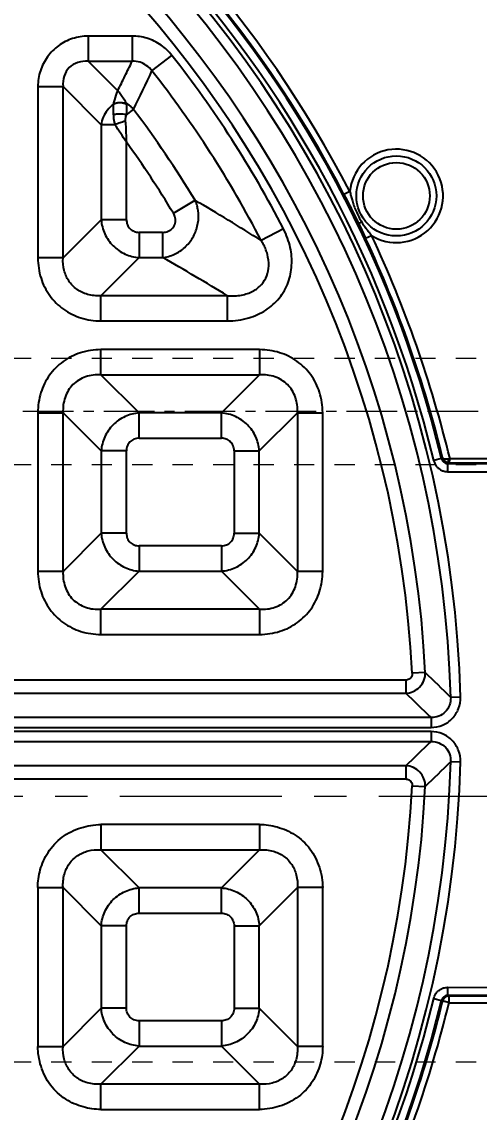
# Model space of a CAD drawing. Header units: millimetres. Extents: x 3267 to 5677, y -4731 to 2600.
# Drawn here: x 4658.4 to 4692.9, y -814.8 to -732.7 of the extents above; entities that cross this region are included whole.
import ezdxf

# ---------------------------------------------------------------- set-up
doc = ezdxf.new("R2010")
doc.units = ezdxf.units.MM
doc.header["$LTSCALE"] = 16.335
doc.header["$PDMODE"] = 3
doc.header["$PDSIZE"] = 0.3125
doc.linetypes.add('CENTER', pattern=[0.6, 0.375, -0.075, 0.075, -0.075])
doc.linetypes.add('HIDDEN', pattern=[0.2, 0.1, -0.1])
doc.layers.get('0').update_dxf_attribs({"linetype": 'CONTINUOUS'})
doc.layers.get('Defpoints').update_dxf_attribs({"linetype": 'CONTINUOUS'})
doc.layers.add('center', color=1, linetype='CENTER', lineweight=9)
doc.layers.add('cool', color=153, linetype='HIDDEN', lineweight=9)
doc.styles.get("Standard").update_dxf_attribs({"font": 'txt', "width": 0.8})
doc.dimstyles.get("Standard").update_dxf_attribs({"dimtxt": 0.15625, "dimasz": 0.1875, "dimexe": 0.125, "dimexo": 0.0625, "dimtad": 0, "dimtih": 1, "dimtoh": 1, "dimdsep": 46, "dimtxsty": 'Standard', "dimcen": 0.09, "dimadec": 0, "dimazin": 0, "dimtp": 0.01, "dimtm": 0.01, "dimtfac": 1, "dimtofl": 0, "dimtmove": 0, "dimatfit": 3, "dimfxl": 0, "dimtolj": 1, "dimarcsym": 0})

# ---------------------------------------------------------------- blocks, each defined once
blk = doc.blocks.new('*D142')
at = {"color": 4, "lineweight": -2}
blk.add_line((4755.002, -791.002), (4780.713, -791.002), dxfattribs=at)
at = {"layer": 'Defpoints', "color": 0}
for p in [(4611.243, -791.002), (4755.002, -791.002), (4780.713, -791.002)]:
    blk.add_point(p, dxfattribs=at)
at = {"color": 6, "insert": (4785.713, -791.002), "char_height": 5, "attachment_point": 5}
blk.add_mtext('\\A1;0.00', dxfattribs=at)
blk = doc.blocks.new('*D143')
at = {"color": 4, "lineweight": -2}
blk.add_line((4762.433, -762.001), (4780.713, -762.001), dxfattribs=at)
at = {"layer": 'Defpoints', "color": 0}
for p in [(4762.433, -762.001), (4780.713, -762.001), (4611.243, -791.002)]:
    blk.add_point(p, dxfattribs=at)
at = {"color": 6, "insert": (4788.046, -762.001), "char_height": 5, "attachment_point": 5}
blk.add_mtext('\\A1;29.00', dxfattribs=at)
blk = doc.blocks.new('*D168')
at = {"color": 4, "lineweight": -2}
blk.add_line((4719.639, -743.002), (4780.713, -743.002), dxfattribs=at)
at = {"layer": 'Defpoints', "color": 0}
for p in [(4719.639, -743.002), (4780.713, -743.002), (4611.243, -791.002)]:
    blk.add_point(p, dxfattribs=at)
at = {"color": 6, "insert": (4788.046, -743.002), "char_height": 5, "attachment_point": 5}
blk.add_mtext('\\A1;48.00', dxfattribs=at)
blk = doc.blocks.new('*D169')
at = {"color": 4, "lineweight": -2}
blk.add_line((4697.639, -709.002), (4780.713, -709.002), dxfattribs=at)
at = {"layer": 'Defpoints', "color": 0}
for p in [(4697.639, -709.002), (4780.713, -709.002), (4611.243, -791.002)]:
    blk.add_point(p, dxfattribs=at)
at = {"color": 6, "insert": (4788.046, -709.002), "char_height": 5, "attachment_point": 5}
blk.add_mtext('\\A1;82.00', dxfattribs=at)
blk = doc.blocks.new('*D170')
at = {"color": 4, "lineweight": -2}
blk.add_line((4721.21, -694.001), (4780.713, -694.001), dxfattribs=at)
at = {"layer": 'Defpoints', "color": 0}
for p in [(4721.21, -694.001), (4780.713, -694.001), (4611.243, -791.002)]:
    blk.add_point(p, dxfattribs=at)
at = {"color": 6, "insert": (4788.046, -694.001), "char_height": 5, "attachment_point": 5}
blk.add_mtext('\\A1;97.00', dxfattribs=at)
blk = doc.blocks.new('*D171')
at = {"color": 4, "lineweight": -2}
blk.add_line((4658.639, -680.002), (4780.713, -680.002), dxfattribs=at)
at = {"layer": 'Defpoints', "color": 0}
for p in [(4658.639, -680.002), (4780.713, -680.002), (4611.243, -791.002)]:
    blk.add_point(p, dxfattribs=at)
at = {"color": 6, "insert": (4788.046, -680.002), "char_height": 5, "attachment_point": 5}
blk.add_mtext('\\A1;111.00', dxfattribs=at)
blk = doc.blocks.new('*D172')
at = {"color": 4, "lineweight": -2}
blk.add_line((4615.643, -674.002), (4780.713, -674.002), dxfattribs=at)
at = {"layer": 'Defpoints', "color": 0}
for p in [(4615.643, -674.002), (4780.713, -674.002), (4611.243, -791.002)]:
    blk.add_point(p, dxfattribs=at)
at = {"color": 6, "insert": (4788.713, -674.002), "char_height": 5, "attachment_point": 5}
blk.add_mtext('\\A1;117.00', dxfattribs=at)
blk = doc.blocks.new('*D173')
at = {"color": 4, "lineweight": -2}
for p, q in [((4760.713, -673.002), (4770.713, -667.041)), ((4770.713, -667.041), (4780.713, -667.041)), ((4742.618, -673.002), (4760.713, -673.002))]:
    blk.add_line(p, q, dxfattribs=at)
at = {"layer": 'Defpoints', "color": 0}
for p in [(4780.713, -667.041), (4742.618, -673.002), (4611.243, -791.002)]:
    blk.add_point(p, dxfattribs=at)
at = {"color": 6, "insert": (4788.713, -667.041), "char_height": 5, "attachment_point": 5}
blk.add_mtext('\\A1;118.00', dxfattribs=at)
blk = doc.blocks.new('*D174')
at = {"color": 4, "lineweight": -2}
blk.add_line((4745.254, -815.002), (4780.713, -815.002), dxfattribs=at)
at = {"layer": 'Defpoints', "color": 0}
for p in [(4611.243, -791.002), (4745.254, -815.002), (4780.713, -815.002)]:
    blk.add_point(p, dxfattribs=at)
at = {"color": 6, "insert": (4788.046, -815.002), "char_height": 5, "attachment_point": 5}
blk.add_mtext('\\A1;24.00', dxfattribs=at)
blk = doc.blocks.new('*D175')
at = {"color": 4, "lineweight": -2}
for p, q in [((4760.713, -859.001), (4770.713, -847.002)), ((4770.713, -847.002), (4780.713, -847.002)), ((4702.639, -859.001), (4760.713, -859.001))]:
    blk.add_line(p, q, dxfattribs=at)
at = {"layer": 'Defpoints', "color": 0}
for p in [(4611.243, -791.002), (4780.713, -847.002), (4702.639, -859.001)]:
    blk.add_point(p, dxfattribs=at)
at = {"color": 6, "insert": (4788.046, -847.002), "char_height": 5, "attachment_point": 5}
blk.add_mtext('\\A1;68.00', dxfattribs=at)
blk = doc.blocks.new('*D176')
at = {"color": 4, "lineweight": -2}
blk.add_line((4737.751, -873.002), (4780.713, -873.002), dxfattribs=at)
at = {"layer": 'Defpoints', "color": 0}
for p in [(4611.243, -791.002), (4737.751, -873.002), (4780.713, -873.002)]:
    blk.add_point(p, dxfattribs=at)
at = {"color": 6, "insert": (4788.046, -873.002), "char_height": 5, "attachment_point": 5}
blk.add_mtext('\\A1;82.00', dxfattribs=at)
blk = doc.blocks.new('*D177')
at = {"color": 4, "lineweight": -2}
blk.add_line((4647.643, -899.002), (4780.713, -899.002), dxfattribs=at)
at = {"layer": 'Defpoints', "color": 0}
for p in [(4611.243, -791.002), (4647.643, -899.002), (4780.713, -899.002)]:
    blk.add_point(p, dxfattribs=at)
at = {"color": 6, "insert": (4789.046, -899.002), "char_height": 5, "attachment_point": 5}
blk.add_mtext('\\A1;108.00', dxfattribs=at)
blk = doc.blocks.new('*D178')
at = {"color": 4, "lineweight": -2}
blk.add_line((4748.543, -909.002), (4780.713, -909.002), dxfattribs=at)
at = {"layer": 'Defpoints', "color": 0}
for p in [(4611.243, -791.002), (4748.543, -909.002), (4780.713, -909.002)]:
    blk.add_point(p, dxfattribs=at)
at = {"color": 6, "insert": (4788.713, -909.002), "char_height": 5, "attachment_point": 5}
blk.add_mtext('\\A1;118.00', dxfattribs=at)
blk = doc.blocks.new('*D179')
at = {"color": 4, "lineweight": -2}
for p, q in [((4693.239, -634.173), (4693.239, -624.173)), ((4694.239, -644.173), (4693.239, -634.173)), ((4694.239, -704.601), (4694.239, -644.173))]:
    blk.add_line(p, q, dxfattribs=at)
at = {"layer": 'Defpoints', "color": 0}
for p in [(4693.239, -624.173), (4694.239, -704.601), (4611.243, -791.002)]:
    blk.add_point(p, dxfattribs=at)
at = {"color": 6, "insert": (4693.239, -616.84), "char_height": 5, "attachment_point": 5, "rotation": 90}
blk.add_mtext('\\A1;83.00', dxfattribs=at)
blk = doc.blocks.new('*D180')
at = {"color": 4, "lineweight": -2}
for p, q in [((4715.239, -634.173), (4715.239, -624.173)), ((4719.239, -644.173), (4715.239, -634.173)), ((4719.239, -738.601), (4719.239, -644.173))]:
    blk.add_line(p, q, dxfattribs=at)
at = {"layer": 'Defpoints', "color": 0}
for p in [(4715.239, -624.173), (4719.239, -738.601), (4611.243, -791.002)]:
    blk.add_point(p, dxfattribs=at)
at = {"color": 6, "insert": (4715.239, -615.84), "char_height": 5, "attachment_point": 5, "rotation": 90}
blk.add_mtext('\\A1;108.00', dxfattribs=at)
blk = doc.blocks.new('*D181')
at = {"color": 4, "lineweight": -2}
blk.add_line((4739.743, -664.202), (4739.743, -624.173), dxfattribs=at)
at = {"layer": 'Defpoints', "color": 0}
for p in [(4739.743, -624.173), (4739.743, -664.202), (4611.243, -791.002)]:
    blk.add_point(p, dxfattribs=at)
at = {"color": 6, "insert": (4739.743, -615.173), "char_height": 5, "attachment_point": 5, "rotation": 90}
blk.add_mtext('\\A1;128.50', dxfattribs=at)
blk = doc.blocks.new('*D183')
at = {"color": 4, "lineweight": -2}
for p, q in [((4698.239, -863.401), (4698.239, -935.466)), ((4698.239, -935.466), (4706.239, -945.466)), ((4706.239, -945.466), (4706.239, -955.466))]:
    blk.add_line(p, q, dxfattribs=at)
at = {"layer": 'Defpoints', "color": 0}
for p in [(4611.243, -791.002), (4698.239, -863.401), (4706.239, -955.466)]:
    blk.add_point(p, dxfattribs=at)
at = {"color": 6, "insert": (4706.239, -962.799), "char_height": 5, "attachment_point": 5, "rotation": 90}
blk.add_mtext('\\A1;87.00', dxfattribs=at)
blk = doc.blocks.new('*D184')
at = {"color": 4, "lineweight": -2}
blk.add_line((4739.743, -917.802), (4739.743, -955.466), dxfattribs=at)
at = {"layer": 'Defpoints', "color": 0}
for p in [(4611.243, -791.002), (4739.743, -917.802), (4739.743, -955.466)]:
    blk.add_point(p, dxfattribs=at)
at = {"color": 6, "insert": (4739.743, -964.466), "char_height": 5, "attachment_point": 5, "rotation": 90}
blk.add_mtext('\\A1;128.50', dxfattribs=at)
blk = doc.blocks.new('*D186')
at = {"color": 4, "lineweight": -2}
for p, q in [((4760.382, -785.971), (4770.382, -781.558)), ((4770.382, -781.558), (4780.382, -781.558)), ((4729.143, -785.971), (4760.382, -785.971))]:
    blk.add_line(p, q, dxfattribs=at)
at = {"layer": 'Defpoints', "color": 0}
for p in [(4780.382, -781.558), (4729.143, -785.971), (4611.243, -791.001)]:
    blk.add_point(p, dxfattribs=at)
at = {"color": 6, "insert": (4786.048, -781.558), "char_height": 5, "attachment_point": 5}
blk.add_mtext('\\A1;5.03', dxfattribs=at)
blk = doc.blocks.new('*D187')
at = {"color": 4, "lineweight": -2}
blk.add_line((4724.743, -781.571), (4724.743, -624.743), dxfattribs=at)
at = {"layer": 'Defpoints', "color": 0}
for p in [(4724.743, -624.743), (4724.743, -781.571), (4611.243, -791.001)]:
    blk.add_point(p, dxfattribs=at)
at = {"color": 6, "insert": (4724.743, -616.409), "char_height": 5, "attachment_point": 5, "rotation": 90}
blk.add_mtext('\\A1;113.50', dxfattribs=at)

msp = doc.modelspace()

# ---------------------------------------------------------------- linework, layer by layer
at = {"color": 6, "linetype": 'Continuous'}
for p, q in [((4663.434, -733.734), (4663.434, -735.635)), ((4666.74, -733.734), (4663.434, -733.734)), ((4666.74, -733.734), (4666.74, -735.635)), ((4663.434, -735.635), (4666.74, -735.635)), ((4663.434, -735.635), (4665.653, -737.854)), ((4668.233, -736.359), (4669.726, -735.184)), ((4659.633, -737.535), (4659.633, -750.443)), ((4659.633, -737.535), (4661.533, -737.535)), ((4661.533, -750.443), (4661.533, -737.535)), ((4664.406, -740.408), (4661.533, -737.535)), ((4665.329, -739.667), (4665.329, -738.879)), ((4666.307, -738.879), (4666.307, -739.667)), ((4666.307, -739.667), (4666.844, -739.26)), ((4664.406, -740.408), (4664.406, -747.57)), ((4665.439, -740.408), (4664.406, -740.408)), ((4666.307, -747.57), (4666.307, -741.727)), ((4683.142, -745.435), (4682.697, -745.667)), ((4669.848, -747.08), (4671.476, -746.1)), ((4661.533, -750.443), (4664.406, -747.57)), ((4666.307, -747.57), (4664.406, -747.57)), ((4678.149, -748.26), (4676.46, -749.133)), ((4667.257, -748.52), (4667.257, -750.421)), ((4669.033, -748.52), (4667.257, -748.52)), ((4669.033, -748.52), (4669.033, -750.421)), ((4684.327, -748.968), (4684.782, -748.755)), ((4661.533, -750.443), (4659.633, -750.443)), ((4667.257, -750.421), (4664.384, -753.294)), ((4667.257, -750.421), (4669.033, -750.421)), ((4664.384, -755.194), (4664.384, -753.294)), ((4673.928, -753.294), (4664.384, -753.294)), ((4673.928, -755.194), (4673.928, -753.294)), ((4664.384, -755.194), (4673.928, -755.194)), ((4664.384, -759.252), (4664.384, -757.352)), ((4676.341, -757.352), (4664.384, -757.352)), ((4676.341, -757.352), (4676.341, -759.252)), ((4664.384, -759.252), (4676.341, -759.252)), ((4664.384, -759.252), (4667.257, -762.125)), ((4673.468, -762.125), (4676.341, -759.252)), ((4659.633, -762.103), (4659.633, -774.061)), ((4659.633, -762.103), (4661.533, -762.103)), ((4661.533, -774.061), (4661.533, -762.103)), ((4664.406, -764.976), (4661.533, -762.103)), ((4673.468, -762.125), (4667.257, -762.125)), ((4667.257, -764.026), (4667.257, -762.125)), ((4673.468, -764.026), (4673.468, -762.125)), ((4679.192, -762.103), (4676.319, -764.976)), ((4679.192, -762.103), (4681.093, -762.103)), ((4679.192, -762.103), (4679.192, -774.061)), ((4681.093, -774.061), (4681.093, -762.103)), ((4667.257, -764.026), (4673.468, -764.026)), ((4666.307, -764.976), (4664.406, -764.976)), ((4664.406, -764.976), (4664.406, -771.188)), ((4666.307, -771.188), (4666.307, -764.976)), ((4674.419, -764.976), (4676.319, -764.976)), ((4674.419, -764.976), (4674.419, -771.188)), ((4676.319, -771.188), (4676.319, -764.976)), ((4690.042, -765.565), (4690.123, -765.503)), ((4690.042, -765.565), (4689.457, -765.705)), ((4695.558, -765.949), (4690.531, -765.949)), ((4690.531, -766.551), (4690.531, -765.949)), ((4690.685, -765.589), (4690.568, -765.602)), ((4690.616, -765.881), (4710.869, -765.881)), ((4710.784, -765.589), (4690.685, -765.589)), ((4690.531, -766.551), (4695.086, -766.551)), ((4661.533, -774.061), (4664.406, -771.188)), ((4666.307, -771.188), (4664.406, -771.188)), ((4674.419, -771.188), (4676.319, -771.188)), ((4676.319, -771.188), (4679.192, -774.061)), ((4673.468, -772.138), (4667.257, -772.138)), ((4667.257, -772.138), (4667.257, -774.038)), ((4673.468, -772.138), (4673.468, -774.038)), ((4661.533, -774.061), (4659.633, -774.061)), ((4667.257, -774.038), (4664.384, -776.911)), ((4667.257, -774.038), (4673.468, -774.038)), ((4676.341, -776.911), (4673.468, -774.038)), ((4681.093, -774.061), (4679.192, -774.061)), ((4676.341, -776.911), (4664.384, -776.911)), ((4664.384, -778.812), (4664.384, -776.911)), ((4676.341, -776.911), (4676.341, -778.812)), ((4664.384, -778.812), (4676.341, -778.812)), ((4688.825, -781.684), (4687.836, -781.735)), ((4687.35, -782.247), (4611.931, -782.247)), ((4687.35, -782.247), (4687.35, -783.237)), ((4611.931, -783.235), (4685.861, -783.236)), ((4685.861, -783.236), (4687.35, -783.237)), ((4691.475, -783.532), (4690.736, -783.553)), ((4689.259, -785.072), (4610.097, -785.072)), ((4689.259, -785.072), (4689.259, -785.812)), ((4610.097, -785.814), (4689.259, -785.812)), ((4689.259, -786.129), (4610.096, -786.128)), ((4610.096, -786.87), (4689.259, -786.869)), ((4689.259, -786.129), (4689.259, -786.869)), ((4690.736, -788.388), (4691.475, -788.409)), ((4685.861, -788.705), (4611.931, -788.706)), ((4687.35, -788.705), (4685.861, -788.705)), ((4687.35, -788.705), (4687.35, -789.694)), ((4611.931, -789.694), (4687.35, -789.694)), ((4687.836, -790.207), (4688.825, -790.257)), ((4676.341, -793.13), (4664.384, -793.13)), ((4664.384, -793.13), (4664.384, -795.03)), ((4676.341, -793.13), (4676.341, -795.03)), ((4664.384, -795.03), (4676.341, -795.03)), ((4664.384, -795.03), (4667.257, -797.903)), ((4673.468, -797.903), (4676.341, -795.03)), ((4659.633, -797.881), (4661.533, -797.881)), ((4659.633, -797.881), (4659.633, -809.839)), ((4661.533, -809.839), (4661.533, -797.881)), ((4664.406, -800.754), (4661.533, -797.881)), ((4673.468, -797.903), (4667.257, -797.903)), ((4667.257, -799.804), (4667.257, -797.903)), ((4673.468, -799.804), (4673.468, -797.903)), ((4679.192, -797.881), (4676.319, -800.754)), ((4681.093, -797.881), (4679.192, -797.881)), ((4679.192, -797.881), (4679.192, -809.839)), ((4681.093, -809.839), (4681.093, -797.881)), ((4667.257, -799.804), (4673.468, -799.804)), ((4666.307, -800.754), (4664.406, -800.754)), ((4664.406, -800.754), (4664.406, -806.966)), ((4666.307, -806.966), (4666.307, -800.754)), ((4674.419, -800.754), (4676.319, -800.754)), ((4674.419, -800.754), (4674.419, -806.966)), ((4676.319, -806.966), (4676.319, -800.754)), ((4690.531, -805.39), (4694.784, -805.41)), ((4690.531, -805.993), (4690.531, -805.39)), ((4689.457, -806.236), (4690.042, -806.377)), ((4690.531, -805.993), (4695.558, -805.993)), ((4690.611, -806.054), (4690.531, -805.993)), ((4690.599, -806.602), (4690.599, -806.554)), ((4710.857, -806.054), (4690.611, -806.054)), ((4690.611, -806.554), (4690.611, -806.054)), ((4690.611, -806.554), (4710.743, -806.554)), ((4661.533, -809.839), (4664.406, -806.966)), ((4666.307, -806.966), (4664.406, -806.966)), ((4674.419, -806.966), (4676.319, -806.966)), ((4676.319, -806.966), (4679.192, -809.839)), ((4673.468, -807.916), (4667.257, -807.916)), ((4667.257, -807.916), (4667.257, -809.816)), ((4673.468, -807.916), (4673.468, -809.816)), ((4659.633, -809.839), (4661.533, -809.839)), ((4667.257, -809.816), (4664.384, -812.689)), ((4667.257, -809.816), (4673.468, -809.816)), ((4676.341, -812.689), (4673.468, -809.816)), ((4681.093, -809.839), (4679.192, -809.839)), ((4676.341, -812.689), (4664.384, -812.689)), ((4664.384, -814.59), (4664.384, -812.689)), ((4676.341, -814.59), (4676.341, -812.689)), ((4664.384, -814.59), (4676.341, -814.59))]:
    msp.add_line(p, q, dxfattribs=at)
for points in [[(4682.719, -745.71), (4683.058, -746.363), (4683.417, -747.065), (4683.79, -747.827)], [(4683.79, -747.826), (4684.035, -748.345), (4684.305, -748.922)], [(4690.126, -765.516), (4690.233, -765.708), (4690.404, -765.836), (4690.598, -765.88)]]:
    msp.add_lwpolyline(points, dxfattribs=at)
for radius in [3.015, 2.513]:
    msp.add_circle((4686.644, -745.771), radius, dxfattribs=at)
for centre, radius, start, end in [((4611.269, -785.971), 102.28, 28.91984, 173.84027), ((4611.269, -785.971), 101.778, 28.91317, 173.80147), ((4611.269, -785.971), 102.395, 28.92651, 170.47427), ((4611.269, -785.971), 100.622, 28.40074, 331.59927), ((4611.269, -785.971), 100.12, 28.40075, 331.59926), ((4611.269, -785.971), 100.057, 28.37938, 331.62062), ((4611.269, -785.971), 98.859, 28.37934, 331.62065), ((4605.239, -785.971), 87.818, 27.48882, 137.56344), ((4605.239, -785.971), 87.224, 13.52978, 137.63947), ((4605.239, -785.971), 87.317, 27.48942, 137.56349), ((4605.239, -785.971), 86.622, 13.52978, 137.63811), ((4605.239, -785.971), 86.271, 1.61975, 88.38025), ((4605.239, -785.971), 85.531, 1.61975, 88.38025), ((4605.239, -785.971), 83.696, 2.93582, 87.06418), ((4605.239, -785.971), 82.706, 2.93582, 87.06418), ((4605.239, -785.971), 82.085, 27.34893, 38.22237), ((4334.791, -578.449), 368.943, 334.15933, 334.65878), ((4605.239, -785.971), 80.184, 27.34895, 38.22238), ((4605.239, -785.971), 77.311, 31.04547, 37.1705), ((4568.027, -805.464), 117.138, 32.96444, 33.73672), ((4605.239, -785.971), 75.411, 31.04547, 35.92336), ((4686.644, -745.771), 3.518, 238.03924, 174.54231), ((4694.605, -742.902), 11.739, 192.46336, 194.13149), ((4580.322, -901.49), 180.153, 57.74772, 59.6036), ((4605.239, -785.971), 87.317, 13.55664, 25.07341), ((4602.945, -786.907), 90.293, 13.65634, 24.99484), ((4582.456, -903.536), 175.897, 58.6655, 60.51433), ((4690.529, -765.448), 0.501, 193.49533, 270.18066), ((4524.885, -951.199), 235.821, 45.3084, 45.95783), ((4528.092, -950.855), 231.212, 45.80893, 46.46522), ((4528.972, -622.002), 229.942, 313.53297, 314.19288), ((4605.239, -785.971), 85.531, 271.61975, 358.38025), ((4605.239, -785.971), 86.271, 271.61975, 358.38025), ((4523.972, -619.809), 237.127, 314.04396, 314.68981), ((4605.239, -785.971), 82.706, 272.93582, 357.06418), ((4605.239, -785.971), 83.696, 272.93582, 357.06418), ((4611.269, -785.971), 102.28, 186.15973, 331.08016), ((4611.269, -785.971), 101.778, 186.19838, 331.08683), ((4611.269, -785.971), 102.395, 189.52573, 331.07349), ((4605.239, -785.971), 87.224, 222.36053, 346.47022), ((4605.239, -785.971), 86.622, 222.36102, 346.47022), ((4605.239, -785.971), 87.317, 334.92663, 346.44336), ((4602.848, -785.137), 90.338, 335.08983, 346.25432), ((4690.529, -806.494), 0.501, 89.81941, 166.50457)]:
    msp.add_arc(centre, radius, start, end, dxfattribs=at)
for points, knots in [([(4663.434, -733.734), (4663.032, -733.74), (4662.233, -733.86), (4661.162, -734.413), (4660.316, -735.256), (4659.759, -736.329), (4659.639, -737.132), (4659.633, -737.535)], [0, 0, 0, 0, 0.202465, 0.400664, 0.597623, 0.79639, 1, 1, 1, 1]), ([(4669.726, -735.184), (4669.497, -734.893), (4668.931, -734.355), (4667.888, -733.847), (4667.112, -733.734), (4666.74, -733.734)], [0, 0, 0, 0, 0.324276, 0.673332, 1, 1, 1, 1]), ([(4663.434, -735.635), (4663.17, -735.612), (4662.644, -735.661), (4661.951, -736.053), (4661.559, -736.746), (4661.51, -737.272), (4661.533, -737.535)], [0, 0, 0, 0, 0.256893, 0.5, 0.74312, 1, 1, 1, 1]), ([(4668.233, -736.359), (4668.113, -736.199), (4667.841, -735.93), (4667.319, -735.671), (4666.938, -735.627), (4666.74, -735.635)], [0, 0, 0, 0, 0.348987, 0.653368, 1, 1, 1, 1]), ([(4665.347, -738.826), (4665.371, -738.729), (4665.456, -738.4), (4665.56, -738.075), (4665.653, -737.854)], [0, 0, 0, 0, 0.294603, 1, 1, 1, 1]), ([(4665.653, -737.854), (4665.736, -737.944), (4665.895, -738.14), (4666.109, -738.458), (4666.239, -738.685), (4666.3, -738.802)], [0, 0, 0, 0, 0.318951, 0.654809, 1, 1, 1, 1]), ([(4665.329, -738.879), (4665.158, -738.998), (4664.85, -739.286), (4664.531, -739.816), (4664.427, -740.212), (4664.406, -740.408)], [0, 0, 0, 0, 0.34207, 0.677161, 1, 1, 1, 1]), ([(4666.307, -738.879), (4666.247, -738.85), (4666.12, -738.802), (4665.92, -738.767), (4665.716, -738.767), (4665.516, -738.802), (4665.389, -738.85), (4665.329, -738.879)], [0, 0, 0, 0, 0.198091, 0.399032, 0.600968, 0.801909, 1, 1, 1, 1]), ([(4665.336, -738.893), (4665.338, -738.889), (4665.345, -738.872), (4665.35, -738.854), (4665.353, -738.841)], [0, 0, 0, 0, 0.268315, 1, 1, 1, 1]), ([(4666.292, -738.821), (4666.232, -738.801), (4666.109, -738.772), (4665.919, -738.753), (4665.728, -738.757), (4665.538, -738.783), (4665.414, -738.819), (4665.354, -738.841)], [0, 0, 0, 0, 0.198579, 0.397344, 0.596744, 0.797332, 1, 1, 1, 1]), ([(4666.303, -738.804), (4666.304, -738.812), (4666.307, -738.828), (4666.309, -738.854), (4666.308, -738.871), (4666.308, -738.879)], [0, 0, 0, 0, 0.326229, 0.661639, 1, 1, 1, 1]), ([(4666.844, -739.26), (4666.793, -739.2), (4666.684, -739.085), (4666.502, -738.932), (4666.371, -738.844), (4666.303, -738.804)], [0, 0, 0, 0, 0.332472, 0.667261, 1, 1, 1, 1]), ([(4666.307, -739.667), (4666.203, -739.643), (4665.985, -739.612), (4665.656, -739.611), (4665.435, -739.642), (4665.329, -739.667)], [0, 0, 0, 0, 0.322851, 0.668189, 1, 1, 1, 1]), ([(4665.329, -739.667), (4665.329, -739.752), (4665.336, -739.92), (4665.37, -740.169), (4665.413, -740.33), (4665.439, -740.408)], [0, 0, 0, 0, 0.336942, 0.670532, 1, 1, 1, 1]), ([(4666.291, -739.679), (4666.27, -739.723), (4666.246, -739.826), (4666.21, -739.981), (4666.203, -740.092), (4666.207, -740.147)], [0, 0, 0, 0, 0.305895, 0.654794, 1, 1, 1, 1]), ([(4666.207, -740.151), (4666.08, -740.186), (4665.824, -740.267), (4665.571, -740.358), (4665.443, -740.408)], [0, 0, 0, 0, 0.489979, 1, 1, 1, 1]), ([(4666.22, -740.147), (4666.238, -740.318), (4666.268, -740.666), (4666.276, -741.193), (4666.295, -741.549), (4666.307, -741.727)], [0, 0, 0, 0, 0.325352, 0.661009, 1, 1, 1, 1]), ([(4682.697, -745.667), (4682.78, -745.824), (4682.949, -746.148), (4683.216, -746.666), (4683.501, -747.228), (4683.695, -747.626), (4683.792, -747.829)], [0, 0, 0, 0, 0.220546, 0.452286, 0.721732, 1, 1, 1, 1]), ([(4683.221, -745.768), (4683.226, -745.789), (4683.259, -745.919), (4683.329, -746.169), (4683.448, -746.533), (4683.608, -746.938), (4683.808, -747.355), (4683.966, -747.63), (4684.047, -747.76)], [0, 0, 0, 0, 0.030684, 0.18531, 0.360399, 0.56063, 0.787754, 1, 1, 1, 1]), ([(4671.733, -747.131), (4671.726, -747.013), (4671.697, -746.777), (4671.611, -746.43), (4671.525, -746.208), (4671.475, -746.1)], [0, 0, 0, 0, 0.333415, 0.66644, 1, 1, 1, 1]), ([(4669.033, -748.52), (4669.178, -748.518), (4669.466, -748.462), (4669.819, -748.216), (4670.027, -747.84), (4669.999, -747.435), (4669.912, -747.186), (4669.848, -747.08)], [0, 0, 0, 0, 0.213027, 0.420712, 0.616377, 0.817363, 1, 1, 1, 1]), ([(4669.033, -750.421), (4669.34, -750.387), (4669.949, -750.215), (4670.735, -749.686), (4671.334, -748.948), (4671.694, -748.071), (4671.753, -747.441), (4671.733, -747.131)], [0, 0, 0, 0, 0.198384, 0.398631, 0.600284, 0.800775, 1, 1, 1, 1]), ([(4664.406, -747.57), (4664.431, -747.933), (4664.618, -748.657), (4665.259, -749.571), (4666.172, -750.21), (4666.895, -750.396), (4667.257, -750.421)], [0, 0, 0, 0, 0.249667, 0.500527, 0.751123, 1, 1, 1, 1]), ([(4666.307, -747.57), (4666.307, -747.699), (4666.358, -747.954), (4666.569, -748.276), (4666.891, -748.473), (4667.135, -748.52), (4667.257, -748.52)], [0, 0, 0, 0, 0.259809, 0.509833, 0.755075, 1, 1, 1, 1]), ([(4673.928, -755.194), (4674.465, -755.178), (4675.478, -755.059), (4676.827, -754.442), (4677.881, -753.524), (4678.558, -752.328), (4678.816, -750.996), (4678.707, -749.6), (4678.367, -748.706), (4678.149, -748.26)], [0, 0, 0, 0, 0.162952, 0.305064, 0.443487, 0.580128, 0.713714, 0.849381, 1, 1, 1, 1]), ([(4684.047, -747.76), (4684.029, -747.767), (4683.986, -747.784), (4683.923, -747.806), (4683.864, -747.824), (4683.825, -747.832), (4683.802, -747.833), (4683.795, -747.831), (4683.792, -747.829)], [0, 0, 0, 0, 0.217652, 0.519545, 0.745999, 0.912686, 0.965039, 1, 1, 1, 1]), ([(4683.792, -747.829), (4683.857, -747.967), (4683.98, -748.225), (4684.157, -748.605), (4684.27, -748.846), (4684.327, -748.968)], [0, 0, 0, 0, 0.364391, 0.68003, 1, 1, 1, 1]), ([(4684.047, -747.76), (4684.082, -747.815), (4684.176, -747.962), (4684.329, -748.183), (4684.501, -748.41), (4684.65, -748.597), (4684.741, -748.707), (4684.782, -748.755)], [0, 0, 0, 0, 0.158433, 0.422648, 0.651168, 0.848833, 1, 1, 1, 1]), ([(4676.924, -750.187), (4676.892, -750.068), (4676.814, -749.828), (4676.659, -749.476), (4676.531, -749.247), (4676.461, -749.133)], [0, 0, 0, 0, 0.31908, 0.653134, 1, 1, 1, 1]), ([(4659.633, -750.443), (4659.642, -750.961), (4659.784, -751.975), (4660.466, -753.333), (4661.522, -754.379), (4662.873, -755.046), (4663.874, -755.186), (4664.384, -755.194)], [0, 0, 0, 0, 0.208155, 0.404594, 0.600136, 0.795221, 1, 1, 1, 1]), ([(4664.384, -753.294), (4664.045, -753.314), (4663.399, -753.257), (4662.543, -752.858), (4661.924, -752.215), (4661.563, -751.377), (4661.514, -750.763), (4661.533, -750.443)], [0, 0, 0, 0, 0.221835, 0.414242, 0.605288, 0.790745, 1, 1, 1, 1]), ([(4673.929, -753.294), (4674.28, -753.321), (4674.939, -753.298), (4675.832, -753.003), (4676.512, -752.495), (4676.928, -751.805), (4677.069, -751.009), (4676.997, -750.464), (4676.924, -750.187)], [0, 0, 0, 0, 0.204476, 0.377211, 0.53896, 0.686158, 0.833544, 1, 1, 1, 1]), ([(4664.384, -757.352), (4663.866, -757.361), (4662.852, -757.503), (4661.494, -758.185), (4660.448, -759.241), (4659.781, -760.592), (4659.641, -761.594), (4659.633, -762.103)], [0, 0, 0, 0, 0.208153, 0.404601, 0.600135, 0.79522, 1, 1, 1, 1]), ([(4681.093, -762.103), (4681.083, -761.585), (4680.941, -760.571), (4680.26, -759.213), (4679.203, -758.167), (4677.853, -757.5), (4676.851, -757.36), (4676.341, -757.352)], [0, 0, 0, 0, 0.208153, 0.404601, 0.600135, 0.79522, 1, 1, 1, 1]), ([(4664.384, -759.252), (4663.996, -759.229), (4663.219, -759.326), (4662.204, -759.923), (4661.607, -760.938), (4661.51, -761.715), (4661.533, -762.103)], [0, 0, 0, 0, 0.254794, 0.500003, 0.745227, 1, 1, 1, 1]), ([(4679.192, -762.103), (4679.215, -761.715), (4679.118, -760.938), (4678.521, -759.923), (4677.506, -759.326), (4676.729, -759.229), (4676.341, -759.252)], [0, 0, 0, 0, 0.254794, 0.500003, 0.745227, 1, 1, 1, 1]), ([(4667.257, -762.125), (4666.894, -762.15), (4666.17, -762.337), (4665.256, -762.978), (4664.617, -763.892), (4664.431, -764.614), (4664.406, -764.976)], [0, 0, 0, 0, 0.249666, 0.500527, 0.751123, 1, 1, 1, 1]), ([(4676.319, -764.976), (4676.294, -764.613), (4676.107, -763.889), (4675.467, -762.975), (4674.553, -762.336), (4673.83, -762.15), (4673.468, -762.125)], [0, 0, 0, 0, 0.249665, 0.500526, 0.751122, 1, 1, 1, 1]), ([(4667.257, -764.026), (4667.128, -764.026), (4666.873, -764.077), (4666.55, -764.288), (4666.354, -764.61), (4666.307, -764.855), (4666.307, -764.976)], [0, 0, 0, 0, 0.259809, 0.509834, 0.755075, 1, 1, 1, 1]), ([(4674.419, -764.976), (4674.419, -764.847), (4674.367, -764.592), (4674.156, -764.27), (4673.834, -764.073), (4673.59, -764.026), (4673.468, -764.026)], [0, 0, 0, 0, 0.259809, 0.509834, 0.755075, 1, 1, 1, 1]), ([(4690.616, -765.88), (4690.545, -765.881), (4690.4, -765.848), (4690.217, -765.715), (4690.143, -765.578), (4690.123, -765.503)], [0, 0, 0, 0, 0.321971, 0.650803, 1, 1, 1, 1]), ([(4690.568, -765.602), (4690.499, -765.611), (4690.376, -765.618), (4690.216, -765.601), (4690.135, -765.538), (4690.123, -765.503)], [0, 0, 0, 0, 0.435147, 0.765239, 1, 1, 1, 1]), ([(4689.457, -765.705), (4689.484, -765.779), (4689.545, -765.917), (4689.629, -766.131), (4689.814, -766.288), (4689.999, -766.444), (4690.258, -766.523), (4690.432, -766.544), (4690.531, -766.551)], [0, 0, 0, 0, 0.159605, 0.309097, 0.458025, 0.64446, 0.798154, 1, 1, 1, 1]), ([(4690.616, -765.881), (4690.608, -765.888), (4690.591, -765.903), (4690.562, -765.925), (4690.541, -765.941), (4690.531, -765.949)], [0, 0, 0, 0, 0.294314, 0.643793, 1, 1, 1, 1]), ([(4690.617, -765.88), (4690.6, -765.867), (4690.591, -765.83), (4690.581, -765.782), (4690.575, -765.735), (4690.57, -765.683), (4690.568, -765.638), (4690.568, -765.611), (4690.568, -765.602)], [0, 0, 0, 0, 0.218721, 0.360114, 0.528717, 0.714477, 0.905808, 1, 1, 1, 1]), ([(4690.616, -765.881), (4690.623, -765.878), (4690.63, -765.846), (4690.648, -765.795), (4690.664, -765.702), (4690.678, -765.631), (4690.685, -765.589)], [0, 0, 0, 0, 0.081421, 0.26782, 0.578568, 1, 1, 1, 1]), ([(4664.406, -771.188), (4664.431, -771.55), (4664.618, -772.275), (4665.259, -773.189), (4666.172, -773.827), (4666.895, -774.014), (4667.257, -774.038)], [0, 0, 0, 0, 0.249667, 0.500527, 0.751123, 1, 1, 1, 1]), ([(4666.307, -771.188), (4666.307, -771.316), (4666.358, -771.571), (4666.569, -771.894), (4666.891, -772.091), (4667.135, -772.138), (4667.257, -772.138)], [0, 0, 0, 0, 0.259809, 0.509834, 0.755075, 1, 1, 1, 1]), ([(4673.468, -774.038), (4673.831, -774.014), (4674.555, -773.827), (4675.469, -773.186), (4676.108, -772.272), (4676.294, -771.549), (4676.319, -771.188)], [0, 0, 0, 0, 0.249668, 0.500529, 0.751126, 1, 1, 1, 1]), ([(4673.468, -772.138), (4673.597, -772.138), (4673.852, -772.086), (4674.175, -771.875), (4674.372, -771.554), (4674.419, -771.309), (4674.419, -771.188)], [0, 0, 0, 0, 0.259809, 0.509834, 0.755075, 1, 1, 1, 1]), ([(4659.633, -774.061), (4659.642, -774.578), (4659.784, -775.592), (4660.466, -776.95), (4661.522, -777.996), (4662.873, -778.663), (4663.874, -778.804), (4664.384, -778.812)], [0, 0, 0, 0, 0.208153, 0.404601, 0.600135, 0.79522, 1, 1, 1, 1]), ([(4661.533, -774.061), (4661.51, -774.448), (4661.607, -775.225), (4662.204, -776.24), (4663.219, -776.837), (4663.996, -776.934), (4664.384, -776.911)], [0, 0, 0, 0, 0.254794, 0.500003, 0.745227, 1, 1, 1, 1]), ([(4676.341, -778.812), (4676.859, -778.803), (4677.873, -778.661), (4679.231, -777.979), (4680.277, -776.923), (4680.944, -775.572), (4681.085, -774.57), (4681.093, -774.061)], [0, 0, 0, 0, 0.208153, 0.404601, 0.600135, 0.79522, 1, 1, 1, 1]), ([(4676.341, -776.911), (4676.729, -776.935), (4677.506, -776.837), (4678.521, -776.24), (4679.118, -775.225), (4679.215, -774.448), (4679.192, -774.061)], [0, 0, 0, 0, 0.254794, 0.500003, 0.745227, 1, 1, 1, 1]), ([(4687.35, -783.237), (4687.544, -783.233), (4687.936, -783.142), (4688.424, -782.793), (4688.757, -782.287), (4688.831, -781.884), (4688.825, -781.684)], [0, 0, 0, 0, 0.247125, 0.495574, 0.746007, 1, 1, 1, 1]), ([(4687.836, -781.735), (4687.838, -781.822), (4687.804, -782.001), (4687.614, -782.201), (4687.437, -782.244), (4687.35, -782.247)], [0, 0, 0, 0, 0.335312, 0.664078, 1, 1, 1, 1]), ([(4689.259, -785.812), (4689.552, -785.812), (4690.146, -785.696), (4690.897, -785.188), (4691.385, -784.423), (4691.484, -783.825), (4691.475, -783.532)], [0, 0, 0, 0, 0.249184, 0.499855, 0.750673, 1, 1, 1, 1]), ([(4690.736, -783.553), (4690.744, -783.751), (4690.68, -784.154), (4690.358, -784.673), (4689.849, -785.003), (4689.453, -785.075), (4689.259, -785.072)], [0, 0, 0, 0, 0.25118, 0.503245, 0.753614, 1, 1, 1, 1]), ([(4691.475, -788.409), (4691.484, -788.117), (4691.385, -787.519), (4690.898, -786.754), (4690.147, -786.245), (4689.552, -786.129), (4689.259, -786.129)], [0, 0, 0, 0, 0.249184, 0.499855, 0.750673, 1, 1, 1, 1]), ([(4689.259, -786.869), (4689.457, -786.866), (4689.858, -786.942), (4690.368, -787.279), (4690.683, -787.797), (4690.744, -788.195), (4690.736, -788.388)], [0, 0, 0, 0, 0.251196, 0.503269, 0.753615, 1, 1, 1, 1]), ([(4688.825, -790.257), (4688.831, -790.063), (4688.76, -789.667), (4688.436, -789.162), (4687.948, -788.804), (4687.549, -788.709), (4687.35, -788.705)], [0, 0, 0, 0, 0.247277, 0.495788, 0.746172, 1, 1, 1, 1]), ([(4687.35, -789.694), (4687.437, -789.698), (4687.614, -789.741), (4687.804, -789.941), (4687.838, -790.119), (4687.836, -790.207)], [0, 0, 0, 0, 0.33623, 0.664902, 1, 1, 1, 1]), ([(4659.633, -797.881), (4659.626, -797.433), (4659.765, -796.499), (4660.356, -795.155), (4661.415, -794.003), (4662.838, -793.307), (4663.876, -793.132), (4664.384, -793.13)], [0, 0, 0, 0, 0.180472, 0.373927, 0.583386, 0.795688, 1, 1, 1, 1]), ([(4676.341, -793.13), (4676.79, -793.123), (4677.724, -793.262), (4679.067, -793.853), (4680.22, -794.913), (4680.916, -796.336), (4681.09, -797.373), (4681.093, -797.881)], [0, 0, 0, 0, 0.180472, 0.373927, 0.583386, 0.795688, 1, 1, 1, 1]), ([(4661.533, -797.881), (4661.513, -797.542), (4661.57, -796.897), (4661.968, -796.041), (4662.611, -795.422), (4663.449, -795.061), (4664.064, -795.011), (4664.384, -795.03)], [0, 0, 0, 0, 0.221575, 0.413861, 0.604925, 0.790522, 1, 1, 1, 1]), ([(4676.341, -795.03), (4676.68, -795.01), (4677.325, -795.067), (4678.181, -795.466), (4678.8, -796.108), (4679.162, -796.946), (4679.211, -797.561), (4679.192, -797.881)], [0, 0, 0, 0, 0.22157, 0.413854, 0.604917, 0.79052, 1, 1, 1, 1]), ([(4664.406, -800.754), (4664.43, -800.39), (4664.618, -799.661), (4665.263, -798.743), (4666.18, -798.11), (4666.9, -797.927), (4667.257, -797.903)], [0, 0, 0, 0, 0.250264, 0.503195, 0.754431, 1, 1, 1, 1]), ([(4673.468, -797.903), (4673.832, -797.928), (4674.561, -798.115), (4675.48, -798.76), (4676.113, -799.678), (4676.295, -800.397), (4676.319, -800.754)], [0, 0, 0, 0, 0.250266, 0.503195, 0.754432, 1, 1, 1, 1]), ([(4666.307, -800.754), (4666.307, -800.625), (4666.358, -800.372), (4666.567, -800.051), (4666.887, -799.852), (4667.133, -799.804), (4667.257, -799.804)], [0, 0, 0, 0, 0.259887, 0.507024, 0.750759, 1, 1, 1, 1]), ([(4673.468, -799.804), (4673.597, -799.804), (4673.851, -799.855), (4674.172, -800.064), (4674.371, -800.384), (4674.419, -800.63), (4674.419, -800.754)], [0, 0, 0, 0, 0.259887, 0.507024, 0.750759, 1, 1, 1, 1]), ([(4689.457, -806.236), (4689.472, -806.176), (4689.521, -806.047), (4689.612, -805.874), (4689.743, -805.692), (4689.948, -805.558), (4690.21, -805.417), (4690.419, -805.395), (4690.531, -805.39)], [0, 0, 0, 0, 0.126361, 0.280812, 0.398382, 0.57936, 0.772685, 1, 1, 1, 1]), ([(4690.123, -806.436), (4690.11, -806.426), (4690.083, -806.407), (4690.055, -806.387), (4690.042, -806.377)], [0, 0, 0, 0, 0.500016, 1, 1, 1, 1]), ([(4690.611, -806.054), (4690.596, -806.055), (4690.573, -806.056), (4690.535, -806.059), (4690.499, -806.066), (4690.458, -806.077), (4690.417, -806.092), (4690.365, -806.117), (4690.305, -806.155), (4690.241, -806.213), (4690.171, -806.303), (4690.137, -806.382), (4690.123, -806.436)], [0, 0, 0, 0, 0.066707, 0.104155, 0.168357, 0.23288, 0.297518, 0.361919, 0.49094, 0.620193, 0.748899, 1, 1, 1, 1]), ([(4690.123, -806.436), (4690.133, -806.421), (4690.209, -806.427), (4690.311, -806.445), (4690.468, -806.466), (4690.565, -806.521), (4690.609, -806.554)], [0, 0, 0, 0, 0.109485, 0.356823, 0.676244, 1, 1, 1, 1]), ([(4667.257, -809.816), (4666.893, -809.792), (4666.164, -809.604), (4665.246, -808.96), (4664.613, -808.042), (4664.43, -807.323), (4664.406, -806.966)], [0, 0, 0, 0, 0.250267, 0.503198, 0.754435, 1, 1, 1, 1]), ([(4667.257, -807.916), (4667.128, -807.916), (4666.874, -807.865), (4666.553, -807.656), (4666.355, -807.335), (4666.307, -807.089), (4666.307, -806.966)], [0, 0, 0, 0, 0.259887, 0.507024, 0.750759, 1, 1, 1, 1]), ([(4676.319, -806.966), (4676.295, -807.329), (4676.107, -808.058), (4675.463, -808.977), (4674.545, -809.61), (4673.825, -809.792), (4673.468, -809.816)], [0, 0, 0, 0, 0.250266, 0.503195, 0.754432, 1, 1, 1, 1]), ([(4674.419, -806.966), (4674.419, -807.094), (4674.367, -807.348), (4674.159, -807.669), (4673.838, -807.868), (4673.592, -807.916), (4673.468, -807.916)], [0, 0, 0, 0, 0.259887, 0.507024, 0.750759, 1, 1, 1, 1]), ([(4664.384, -814.59), (4663.935, -814.596), (4663.002, -814.458), (4661.658, -813.866), (4660.505, -812.807), (4659.809, -811.384), (4659.635, -810.346), (4659.633, -809.839)], [0, 0, 0, 0, 0.180472, 0.373927, 0.583386, 0.795688, 1, 1, 1, 1]), ([(4664.384, -812.689), (4664.045, -812.709), (4663.4, -812.652), (4662.544, -812.254), (4661.925, -811.612), (4661.563, -810.773), (4661.514, -810.159), (4661.533, -809.839)], [0, 0, 0, 0, 0.221576, 0.413861, 0.604924, 0.790519, 1, 1, 1, 1]), ([(4681.093, -809.839), (4681.099, -810.287), (4680.96, -811.221), (4680.369, -812.564), (4679.31, -813.717), (4677.887, -814.413), (4676.849, -814.587), (4676.341, -814.59)], [0, 0, 0, 0, 0.180472, 0.373927, 0.583386, 0.795688, 1, 1, 1, 1]), ([(4679.192, -809.839), (4679.212, -810.177), (4679.155, -810.822), (4678.757, -811.678), (4678.114, -812.297), (4677.276, -812.659), (4676.661, -812.709), (4676.341, -812.689)], [0, 0, 0, 0, 0.221575, 0.413859, 0.604921, 0.790516, 1, 1, 1, 1])]:
    msp.add_open_spline(points, degree=3, knots=knots, dxfattribs=at)
msp.add_open_spline([(4665.653, -737.854), (4665.835, -737.485), (4666.195, -736.744), (4666.56, -736.005), (4666.74, -735.635)], degree=3, dxfattribs=at)
at = {"layer": 'center', "color": 1, "linetype": 'CENTER', "ltscale": 1.990328}
msp.add_line((4451.243, -791.001), (4771.243, -791.001), dxfattribs=at)
at = {"layer": 'cool', "ltscale": 0.932966}
for p, q in [((4465.573, -758.001), (4756.913, -758.001)), ((4465.573, -766.001), (4756.913, -766.001)), ((4465.573, -811.002), (4756.913, -811.002))]:
    msp.add_line(p, q, dxfattribs=at)
at = {"layer": 'cool', "color": 1, "linetype": 'CENTER', "ltscale": 0.621977}
msp.add_line((4451.243, -762.001), (4771.243, -762.001), dxfattribs=at)

# ---------------------------------------------------------------- dimensions: what is measured, and where the dimension line sits
for feature_location, offset, dtype, origin, picture, middle in [((4739.743, -664.202), (0, 40.029), 1, (4611.243, -791.002), '*D181', (4739.743, -615.173)), ((4719.239, -738.601), (-4, 114.428), 1, (4611.243, -791.002), '*D180', (4715.239, -615.84)), ((4724.743, -781.571), (0, 156.828), 1, (4611.243, -791.001), '*D187', (4724.743, -616.409)), ((4694.239, -704.601), (-1, 80.428), 1, (4611.243, -791.002), '*D179', (4693.239, -616.84)), ((4742.618, -673.002), (38.094, 5.961), 0, (4611.243, -791.002), '*D173', (4788.713, -667.041)), ((4615.643, -674.002), (165.07, 0), 0, (4611.243, -791.002), '*D172', (4788.713, -674.002)), ((4658.639, -680.002), (122.074, 0), 0, (4611.243, -791.002), '*D171', (4788.046, -680.002)), ((4721.21, -694.001), (59.503, 0), 0, (4611.243, -791.002), '*D170', (4788.046, -694.001)), ((4697.639, -709.002), (83.074, 0), 0, (4611.243, -791.002), '*D169', (4788.046, -709.002)), ((4719.639, -743.002), (61.074, 0), 0, (4611.243, -791.002), '*D168', (4788.046, -743.002)), ((4762.433, -762.001), (18.28, 0), 0, (4611.243, -791.002), '*D143', (4788.046, -762.001)), ((4729.143, -785.971), (51.238, 4.413), 0, (4611.243, -791.001), '*D186', (4786.048, -781.558)), ((4755.002482492, -791.001835102), (25.710224106, 0), 0, (4611.24263372, -791.001835102), '*D142', (4785.712706598, -791.001835102)), ((4745.254, -815.002), (35.459, 0), 0, (4611.243, -791.002), '*D174', (4788.046, -815.002)), ((4702.639, -859.001), (78.074, 11.999), 0, (4611.243, -791.002), '*D175', (4788.046, -847.002)), ((4737.751, -873.002), (42.962, 0), 0, (4611.243, -791.002), '*D176', (4788.046, -873.002)), ((4647.643, -899.002), (133.07, 0), 0, (4611.243, -791.002), '*D177', (4789.046, -899.002)), ((4748.543, -909.002), (32.17, 0), 0, (4611.243, -791.002), '*D178', (4788.713, -909.002)), ((4698.239, -863.401), (8, -92.065), 1, (4611.243, -791.002), '*D183', (4706.239, -962.799)), ((4739.743, -917.802), (0, -37.664), 1, (4611.243, -791.002), '*D184', (4739.743, -964.466))]:
    dim = msp.add_ordinate_dim(feature_location=feature_location, offset=offset, dtype=dtype, origin=origin, dimstyle='Standard', override={"dimtxt": 5, "dimasz": 5, "dimexe": 0, "dimexo": 0, "dimgap": 0, "dimtih": 0, "dimtoh": 0, "dimzin": 0, "dimcen": 0, "dimclrd": 4, "dimclre": 4, "dimclrt": 6, "dimadec": 2, "dimtp": 0, "dimtm": 0, "dimtzin": 0})
    dim.commit()
    dim.dimension.update_dxf_attribs({"geometry": picture, "text_midpoint": middle})

doc.saveas('drawing.dxf')
